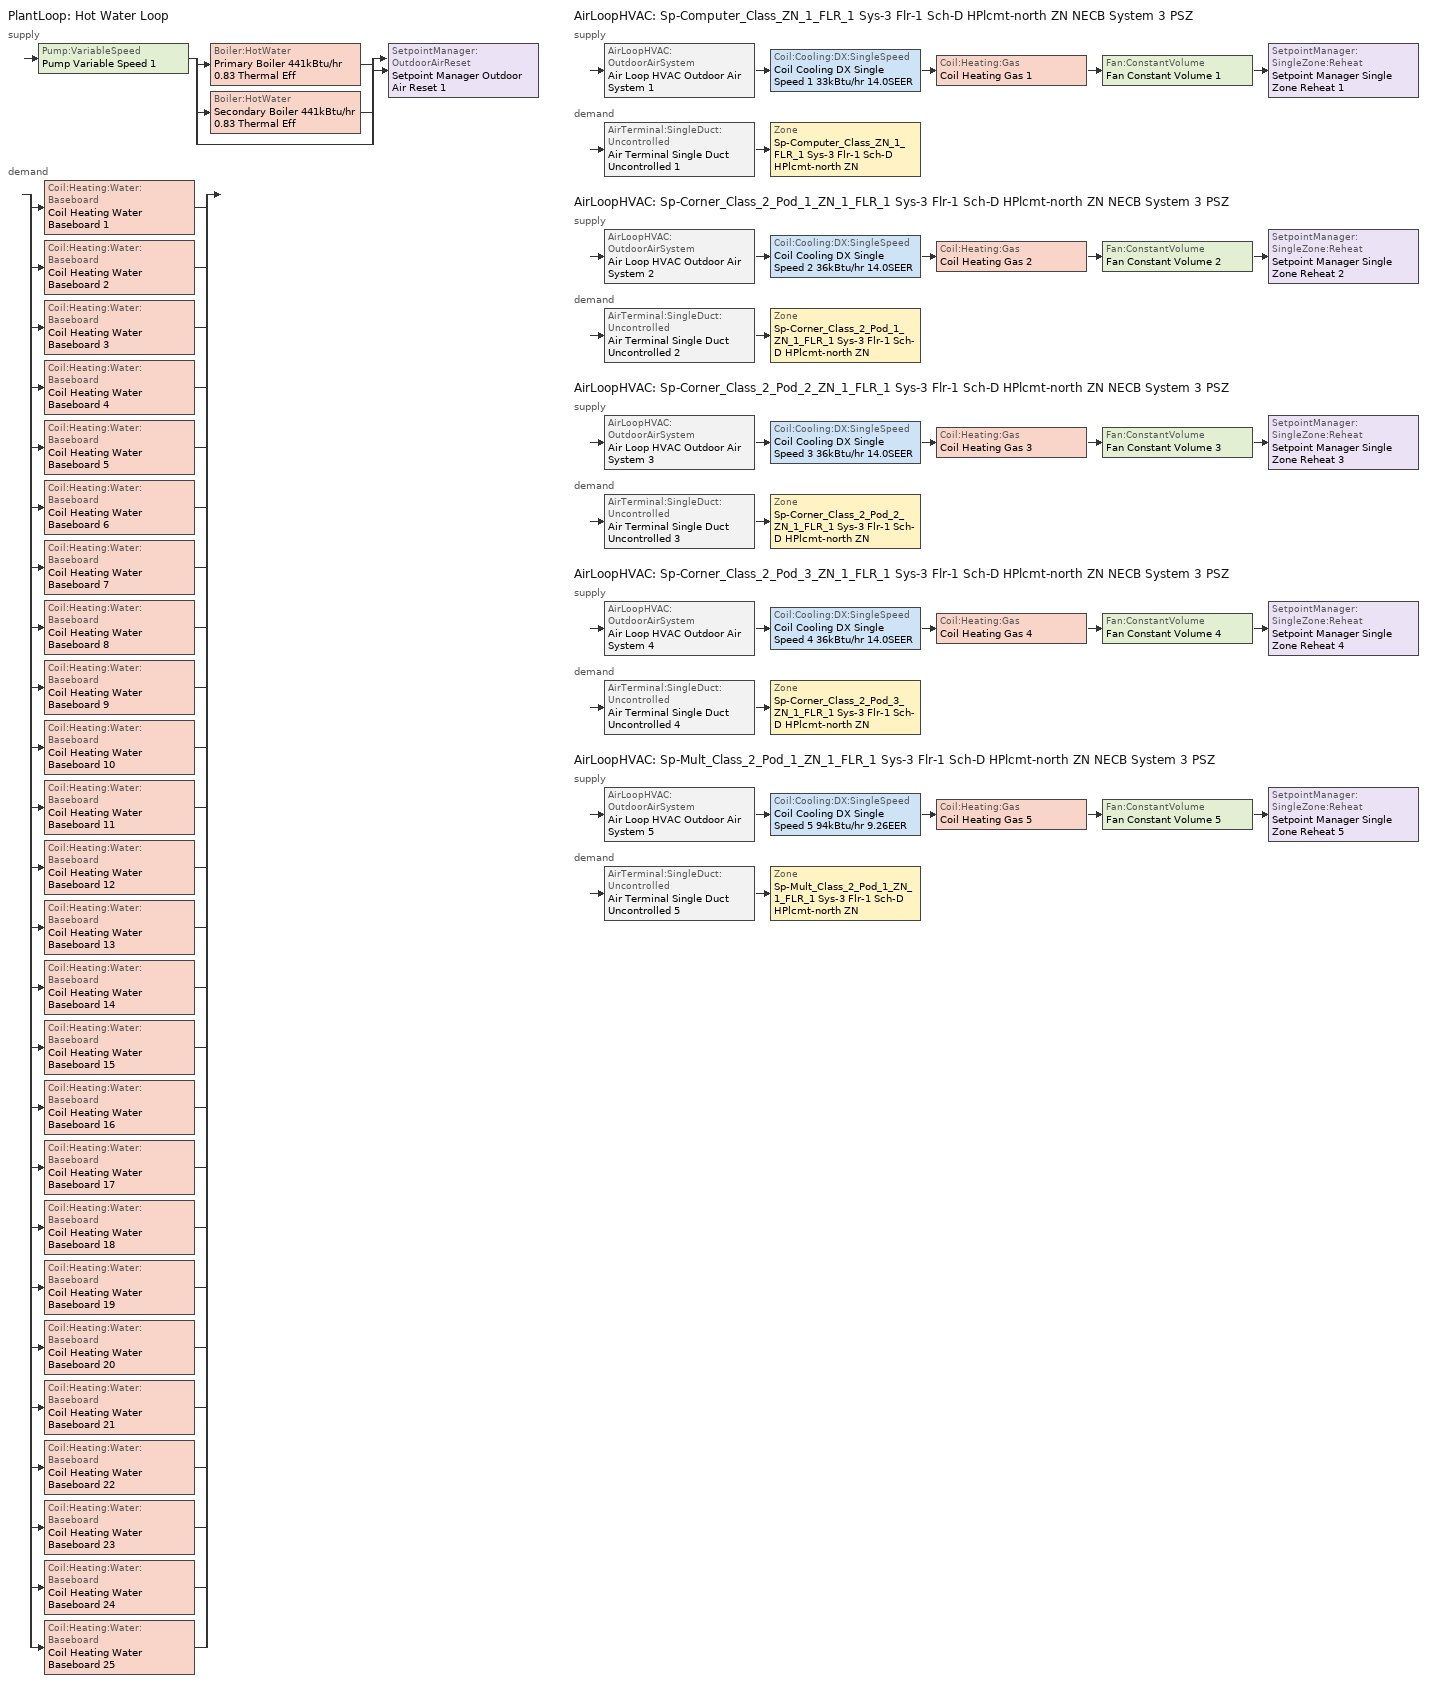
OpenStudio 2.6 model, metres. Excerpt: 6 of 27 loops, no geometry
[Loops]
PlantLoop 'Hot Water Loop'
 supply: Pump:VariableSpeed 'Pump Variable Speed 1' > split
  | Boiler:HotWater 'Primary Boiler 441kBtu/hr 0.83 Thermal Eff'
  | Boiler:HotWater 'Secondary Boiler 441kBtu/hr 0.83 Thermal Eff'
  | bypass
  join > SetpointManager:OutdoorAirReset 'Setpoint Manager Outdoor Air Reset 1'
 demand: split
  | Coil:Heating:Water:Baseboard 'Coil Heating Water Baseboard 1'
  | Coil:Heating:Water:Baseboard 'Coil Heating Water Baseboard 2'
  | Coil:Heating:Water:Baseboard 'Coil Heating Water Baseboard 3'
  | Coil:Heating:Water:Baseboard 'Coil Heating Water Baseboard 4'
  | Coil:Heating:Water:Baseboard 'Coil Heating Water Baseboard 5'
  | Coil:Heating:Water:Baseboard 'Coil Heating Water Baseboard 6'
  | Coil:Heating:Water:Baseboard 'Coil Heating Water Baseboard 7'
  | Coil:Heating:Water:Baseboard 'Coil Heating Water Baseboard 8'
  | Coil:Heating:Water:Baseboard 'Coil Heating Water Baseboard 9'
  | Coil:Heating:Water:Baseboard 'Coil Heating Water Baseboard 10'
  | Coil:Heating:Water:Baseboard 'Coil Heating Water Baseboard 11'
  | Coil:Heating:Water:Baseboard 'Coil Heating Water Baseboard 12'
  | Coil:Heating:Water:Baseboard 'Coil Heating Water Baseboard 13'
  | Coil:Heating:Water:Baseboard 'Coil Heating Water Baseboard 14'
  | Coil:Heating:Water:Baseboard 'Coil Heating Water Baseboard 15'
  | Coil:Heating:Water:Baseboard 'Coil Heating Water Baseboard 16'
  | Coil:Heating:Water:Baseboard 'Coil Heating Water Baseboard 17'
  | Coil:Heating:Water:Baseboard 'Coil Heating Water Baseboard 18'
  | Coil:Heating:Water:Baseboard 'Coil Heating Water Baseboard 19'
  | Coil:Heating:Water:Baseboard 'Coil Heating Water Baseboard 20'
  | Coil:Heating:Water:Baseboard 'Coil Heating Water Baseboard 21'
  | Coil:Heating:Water:Baseboard 'Coil Heating Water Baseboard 22'
  | Coil:Heating:Water:Baseboard 'Coil Heating Water Baseboard 23'
  | Coil:Heating:Water:Baseboard 'Coil Heating Water Baseboard 24'
  | Coil:Heating:Water:Baseboard 'Coil Heating Water Baseboard 25'
AirLoopHVAC 'Sp-Computer_Class_ZN_1_FLR_1 Sys-3 Flr-1 Sch-D HPlcmt-north ZN NECB System 3 PSZ'
 supply: AirLoopHVAC:OutdoorAirSystem 'Air Loop HVAC Outdoor Air System 1' > Coil:Cooling:DX:SingleSpeed 'Coil Cooling DX Single Speed 1 33kBtu/hr 14.0SEER' > Coil:Heating:Gas 'Coil Heating Gas 1' > Fan:ConstantVolume 'Fan Constant Volume 1' > SetpointManager:SingleZone:Reheat 'Setpoint Manager Single Zone Reheat 1'
 demand: AirTerminal:SingleDuct:Uncontrolled 'Air Terminal Single Duct Uncontrolled 1' > Zone 'Sp-Computer_Class_ZN_1_FLR_1 Sys-3 Flr-1 Sch-D HPlcmt-north ZN'
AirLoopHVAC 'Sp-Corner_Class_2_Pod_1_ZN_1_FLR_1 Sys-3 Flr-1 Sch-D HPlcmt-north ZN NECB System 3 PSZ'
 supply: AirLoopHVAC:OutdoorAirSystem 'Air Loop HVAC Outdoor Air System 2' > Coil:Cooling:DX:SingleSpeed 'Coil Cooling DX Single Speed 2 36kBtu/hr 14.0SEER' > Coil:Heating:Gas 'Coil Heating Gas 2' > Fan:ConstantVolume 'Fan Constant Volume 2' > SetpointManager:SingleZone:Reheat 'Setpoint Manager Single Zone Reheat 2'
 demand: AirTerminal:SingleDuct:Uncontrolled 'Air Terminal Single Duct Uncontrolled 2' > Zone 'Sp-Corner_Class_2_Pod_1_ZN_1_FLR_1 Sys-3 Flr-1 Sch-D HPlcmt-north ZN'
AirLoopHVAC 'Sp-Corner_Class_2_Pod_2_ZN_1_FLR_1 Sys-3 Flr-1 Sch-D HPlcmt-north ZN NECB System 3 PSZ'
 supply: AirLoopHVAC:OutdoorAirSystem 'Air Loop HVAC Outdoor Air System 3' > Coil:Cooling:DX:SingleSpeed 'Coil Cooling DX Single Speed 3 36kBtu/hr 14.0SEER' > Coil:Heating:Gas 'Coil Heating Gas 3' > Fan:ConstantVolume 'Fan Constant Volume 3' > SetpointManager:SingleZone:Reheat 'Setpoint Manager Single Zone Reheat 3'
 demand: AirTerminal:SingleDuct:Uncontrolled 'Air Terminal Single Duct Uncontrolled 3' > Zone 'Sp-Corner_Class_2_Pod_2_ZN_1_FLR_1 Sys-3 Flr-1 Sch-D HPlcmt-north ZN'
AirLoopHVAC 'Sp-Corner_Class_2_Pod_3_ZN_1_FLR_1 Sys-3 Flr-1 Sch-D HPlcmt-north ZN NECB System 3 PSZ'
 supply: AirLoopHVAC:OutdoorAirSystem 'Air Loop HVAC Outdoor Air System 4' > Coil:Cooling:DX:SingleSpeed 'Coil Cooling DX Single Speed 4 36kBtu/hr 14.0SEER' > Coil:Heating:Gas 'Coil Heating Gas 4' > Fan:ConstantVolume 'Fan Constant Volume 4' > SetpointManager:SingleZone:Reheat 'Setpoint Manager Single Zone Reheat 4'
 demand: AirTerminal:SingleDuct:Uncontrolled 'Air Terminal Single Duct Uncontrolled 4' > Zone 'Sp-Corner_Class_2_Pod_3_ZN_1_FLR_1 Sys-3 Flr-1 Sch-D HPlcmt-north ZN'
AirLoopHVAC 'Sp-Mult_Class_2_Pod_1_ZN_1_FLR_1 Sys-3 Flr-1 Sch-D HPlcmt-north ZN NECB System 3 PSZ'
 supply: AirLoopHVAC:OutdoorAirSystem 'Air Loop HVAC Outdoor Air System 5' > Coil:Cooling:DX:SingleSpeed 'Coil Cooling DX Single Speed 5 94kBtu/hr 9.26EER' > Coil:Heating:Gas 'Coil Heating Gas 5' > Fan:ConstantVolume 'Fan Constant Volume 5' > SetpointManager:SingleZone:Reheat 'Setpoint Manager Single Zone Reheat 5'
 demand: AirTerminal:SingleDuct:Uncontrolled 'Air Terminal Single Duct Uncontrolled 5' > Zone 'Sp-Mult_Class_2_Pod_1_ZN_1_FLR_1 Sys-3 Flr-1 Sch-D HPlcmt-north ZN'
[Sizing:Zone] Zone Cooling Design Supply Air Temperature Input Method=SupplyAirTemperature; Zone Cooling Design Supply Air Temperature {C}=13; Zone Cooling Design Supply Air Temperature Difference {deltaC}=11.11; Zone Heating Design Supply Air Temperature Input Method=SupplyAirTemperature; Zone Heating Design Supply Air Temperature {C}=43; Zone Heating Design Supply Air Temperature Difference {deltaC}=11.11; Zone Cooling Design Supply Air Humidity Ratio {kg-H2O/kg-air}=0.0085; Zone Heating Design Supply Air Humidity Ratio {kg-H2O/kg-air}=0.008; Zone Heating Sizing Factor=1.3; Zone Cooling Sizing Factor=1.1; Cooling Design Air Flow Method=DesignDay; Heating Design Air Flow Method=DesignDay; Account for Dedicated Outdoor Air System=No; Dedicated Outdoor Air System Control Strategy=NeutralSupplyAir; Dedicated Outdoor Air Low Setpoint Temperature for Design {C}=autosize; Dedicated Outdoor Air High Setpoint Temperature for Design {C}=autosize
Sp-Computer_Class_ZN_1_FLR_1 Sys-3 Flr-1 Sch-D HPlcmt-north ZN; Sp-Corner_Class_2_Pod_1_ZN_1_FLR_1 Sys-3 Flr-1 Sch-D HPlcmt-north ZN; Sp-Corner_Class_2_Pod_2_ZN_1_FLR_1 Sys-3 Flr-1 Sch-D HPlcmt-north ZN; Sp-Corner_Class_2_Pod_3_ZN_1_FLR_1 Sys-3 Flr-1 Sch-D HPlcmt-north ZN; Sp-Mult_Class_2_Pod_1_ZN_1_FLR_1 Sys-3 Flr-1 Sch-D HPlcmt-north ZN
[Zone equipment]
Sp-Computer_Class_ZN_1_FLR_1 Sys-3 Flr-1 Sch-D HPlcmt-north ZN: Air Terminal Single Duct Uncontrolled 1, Zone HVAC Baseboard Convective Water 1
Sp-Corner_Class_2_Pod_1_ZN_1_FLR_1 Sys-3 Flr-1 Sch-D HPlcmt-north ZN: Air Terminal Single Duct Uncontrolled 2, Zone HVAC Baseboard Convective Water 2
Sp-Corner_Class_2_Pod_2_ZN_1_FLR_1 Sys-3 Flr-1 Sch-D HPlcmt-north ZN: Air Terminal Single Duct Uncontrolled 3, Zone HVAC Baseboard Convective Water 3
Sp-Corner_Class_2_Pod_3_ZN_1_FLR_1 Sys-3 Flr-1 Sch-D HPlcmt-north ZN: Air Terminal Single Duct Uncontrolled 4, Zone HVAC Baseboard Convective Water 4
Sp-Mult_Class_2_Pod_1_ZN_1_FLR_1 Sys-3 Flr-1 Sch-D HPlcmt-north ZN: Air Terminal Single Duct Uncontrolled 5, Zone HVAC Baseboard Convective Water 5
[PlantLoop]
Hot Water Loop: Fluid Type=Water; Glycol Concentration=0; Plant Loop Volume {m3}=Autocalculate; Load Distribution Scheme=Optimal
[Sizing:Plant]
Hot Water Loop: Loop Type=Heating; Design Loop Exit Temperature {C}=82; Loop Design Temperature Difference {deltaC}=16; Sizing Option=NonCoincident; Zone Timesteps in Averaging Window=1; Coincident Sizing Factor Mode=None
[Pump:VariableSpeed]
Pump Variable Speed 1: Motor Efficiency=0.865; Pump Control Type=Intermittent; Skin Loss Radiative Fraction=0.5; Design Power Sizing Method=PowerPerFlowPerPressure; Design Electric Power per Unit Flow Rate {W/(m3/s)}=348701.1; Design Shaft Power per Unit Flow Rate per Unit Head {W-s/m3-Pa}=1.45151; Design Minimum Flow Rate Fraction=0
[Boiler:HotWater] Fuel Type=NaturalGas; Nominal Capacity {W}=129195; Nominal Thermal Efficiency=0.83; Normalized Boiler Efficiency Curve=BOILER-EFFFPLR-NECB2011; Water Outlet Upper Temperature Limit {C}=99; Boiler Flow Mode=ConstantFlow; Parasitic Electric Load {W}=0; Sizing Factor=1
Primary Boiler 441kBtu/hr 0.83 Thermal Eff; Secondary Boiler 441kBtu/hr 0.83 Thermal Eff
[SetpointManager:OutdoorAirReset]
Setpoint Manager Outdoor Air Reset 1: Control Variable=Temperature; Setpoint at Outdoor Low Temperature {C}=82; Outdoor Low Temperature {C}=-16; Setpoint at Outdoor High Temperature {C}=60; Outdoor High Temperature {C}=0
[AirLoopHVAC] Design Supply Air Flow Rate {m3/s}=AutoSize
Name | Availability Schedule
Sp-Computer_Class_ZN_1_FLR_1 Sys-3 Flr-1 Sch-D HPlcmt-north ZN NECB System 3 PSZ | Sp-Computer_Class_ZN_1_FLR_1 Sys-3 Flr-1 Sch-D HPlcmt-north ZN NECB System 3 PSZ Occ Sch
Sp-Corner_Class_2_Pod_1_ZN_1_FLR_1 Sys-3 Flr-1 Sch-D HPlcmt-north ZN NECB System 3 PSZ | Sp-Corner_Class_2_Pod_1_ZN_1_FLR_1 Sys-3 Flr-1 Sch-D HPlcmt-north ZN NECB System 3 PSZ Occ Sch
Sp-Corner_Class_2_Pod_2_ZN_1_FLR_1 Sys-3 Flr-1 Sch-D HPlcmt-north ZN NECB System 3 PSZ | Sp-Corner_Class_2_Pod_2_ZN_1_FLR_1 Sys-3 Flr-1 Sch-D HPlcmt-north ZN NECB System 3 PSZ Occ Sch
Sp-Corner_Class_2_Pod_3_ZN_1_FLR_1 Sys-3 Flr-1 Sch-D HPlcmt-north ZN NECB System 3 PSZ | Sp-Corner_Class_2_Pod_3_ZN_1_FLR_1 Sys-3 Flr-1 Sch-D HPlcmt-north ZN NECB System 3 PSZ Occ Sch
Sp-Mult_Class_2_Pod_1_ZN_1_FLR_1 Sys-3 Flr-1 Sch-D HPlcmt-north ZN NECB System 3 PSZ | Sp-Mult_Class_2_Pod_1_ZN_1_FLR_1 Sys-3 Flr-1 Sch-D HPlcmt-north ZN NECB System 3 PSZ Occ Sch
[Sizing:System] Type of Load to Size On=Sensible; Design Outdoor Air Flow Rate {m3/s}=Autosize; Minimum System Air Flow Ratio=1; Preheat Design Temperature {C}=7; Preheat Design Humidity Ratio {kg-H2O/kg-Air}=0.008; Precool Design Temperature {C}=13; Precool Design Humidity Ratio {kg-H2O/kg-Air}=0.008; Central Cooling Design Supply Air Temperature {C}=13; Central Heating Design Supply Air Temperature {C}=43; Sizing Option=NonCoincident; 100% Outdoor Air in Cooling=No; 100% Outdoor Air in Heating=No; Central Cooling Design Supply Air Humidity Ratio {kg-H2O/kg-Air}=0.0085; Central Heating Design Supply Air Humidity Ratio {kg-H2O/kg-Air}=0.008; Cooling Design Air Flow Method=DesignDay; Cooling Design Air Flow Rate {m3/s}=0; Heating Design Air Flow Method=DesignDay; Heating Design Air Flow Rate {m3/s}=0; System Outdoor Air Method=ZoneSum; Zone Maximum Outdoor Air Fraction=1; Cooling Supply Air Flow Rate Per Floor Area {m3/s-m2}=0.00996765; Cooling Fraction of Autosized Cooling Supply Air Flow Rate=1; Cooling Supply Air Flow Rate Per Unit Cooling Capacity {m3/s-W}=3.94755e-05; Heating Supply Air Flow Rate Per Floor Area {m3/s-m2}=0.00996765; Heating Fraction of Autosized Heating Supply Air Flow Rate=1; Heating Fraction of Autosized Cooling Supply Air Flow Rate=1; Heating Supply Air Flow Rate Per Unit Heating Capacity {m3/s-W}=3.15882e-05; Cooling Design Capacity Method=CoolingDesignCapacity; Cooling Design Capacity {W}=autosize; Cooling Design Capacity Per Floor Area {W/m2}=234.7; Fraction of Autosized Cooling Design Capacity=1; Heating Design Capacity Method=HeatingDesignCapacity; Heating Design Capacity {W}=autosize; Heating Design Capacity Per Floor Area {W/m2}=157; Fraction of Autosized Heating Design Capacity=1; Central Cooling Capacity Control Method=OnOff
Sp-Computer_Class_ZN_1_FLR_1 Sys-3 Flr-1 Sch-D HPlcmt-north ZN NECB System 3 PSZ; Sp-Corner_Class_2_Pod_1_ZN_1_FLR_1 Sys-3 Flr-1 Sch-D HPlcmt-north ZN NECB System 3 PSZ; Sp-Corner_Class_2_Pod_2_ZN_1_FLR_1 Sys-3 Flr-1 Sch-D HPlcmt-north ZN NECB System 3 PSZ; Sp-Corner_Class_2_Pod_3_ZN_1_FLR_1 Sys-3 Flr-1 Sch-D HPlcmt-north ZN NECB System 3 PSZ; Sp-Mult_Class_2_Pod_1_ZN_1_FLR_1 Sys-3 Flr-1 Sch-D HPlcmt-north ZN NECB System 3 PSZ
[Fan:ConstantVolume] Availability Schedule=Always On Discrete; Fan Efficiency=0.39975; Pressure Rise {Pa}=640; Maximum Flow Rate {m3/s}=AutoSize; Motor Efficiency=0.615
Fan Constant Volume 1; Fan Constant Volume 2; Fan Constant Volume 3; Fan Constant Volume 4; Fan Constant Volume 5
[Coil:Heating:Gas] Availability Schedule=Always On Discrete; Nominal Capacity {W}=AutoSize; Parasitic Electric Load {W}=0; Part Load Fraction Correlation Curve=FURNACE-EFFPLR-NECB2011; Parasitic Gas Load {W}=0
Name | Gas Burner Efficiency
Coil Heating Gas 1; Coil Heating Gas 2; Coil Heating Gas 3; Coil Heating Gas 4 | 0.924
Coil Heating Gas 5 | 0.81
[Coil:Cooling:DX:SingleSpeed] Availability Schedule=Always On Discrete; Rated Total Cooling Capacity {W}=autosize; Rated Sensible Heat Ratio=autosize; Rated Air Flow Rate {m3/s}=autosize; Rated Evaporator Fan Power Per Volume Flow Rate {W/(m3/s)}=773.3; Total Cooling Capacity Function of Temperature Curve=DXCOOL-NECB2011-REF-CAPFT; Total Cooling Capacity Function of Flow Fraction Curve=DXCOOL-NECB2011-REF-CAPFFLOW; Energy Input Ratio Function of Temperature Curve=DXCOOL-NECB2011-REF-COOLEIRFT; Energy Input Ratio Function of Flow Fraction Curve=DXCOOL-NECB2011-REF-COOLEIRFFLOW; Part Load Fraction Correlation Curve=DXCOOL-NECB2011-REF-COOLPLFFPLR; Condenser Type=AirCooled; Evaporative Condenser Effectiveness=0; Evaporative Condenser Air Flow Rate {m3/s}=Autosize; Evaporative Condenser Pump Rated Power Consumption {W}=Autosize; Crankcase Heater Capacity {W}=0; Maximum Outdoor Dry-Bulb Temperature for Crankcase Heater Operation {C}=0; Basin Heater Capacity {W/K}=0; Basin Heater Setpoint Temperature {C}=10
Name | Rated COP {W/W}
Coil Cooling DX Single Speed 1 33kBtu/hr 14.0SEER; Coil Cooling DX Single Speed 2 36kBtu/hr 14.0SEER; Coil Cooling DX Single Speed 3 36kBtu/hr 14.0SEER; Coil Cooling DX Single Speed 4 36kBtu/hr 14.0SEER | 3.8248
Coil Cooling DX Single Speed 5 94kBtu/hr 9.26EER | 3.19842
[Controller:OutdoorAir] Minimum Outdoor Air Flow Rate {m3/s}=autosize; Maximum Outdoor Air Flow Rate {m3/s}=Autosize; Economizer Control Action Type=ModulateFlow; Lockout Type=NoLockout; Minimum Limit Type=FixedMinimum; High Humidity Control=No; Heat Recovery Bypass Control Type=BypassWhenOAFlowGreaterThanMinimum
Name | Economizer Control Type | Economizer Maximum Limit Dry-Bulb Temperature {C} | Economizer Maximum Limit Enthalpy {J/kg} | Economizer Minimum Limit Dry-Bulb Temperature {C} | Minimum Outdoor Air Schedule | Controller Mechanical Ventilation
Controller Outdoor Air 1 | NoEconomizer | 28 | 64000 | -100 | Sp-Computer_Class_ZN_1_FLR_1 Sys-3 Flr-1 Sch-D HPlcmt-north ZN NECB System 3 PSZ Occ Sch | Controller Mechanical Ventilation 1
Controller Outdoor Air 2 | NoEconomizer | 28 | 64000 | -100 | Sp-Corner_Class_2_Pod_1_ZN_1_FLR_1 Sys-3 Flr-1 Sch-D HPlcmt-north ZN NECB System 3 PSZ Occ Sch | Controller Mechanical Ventilation 2
Controller Outdoor Air 3 | NoEconomizer | 28 | 64000 | -100 | Sp-Corner_Class_2_Pod_2_ZN_1_FLR_1 Sys-3 Flr-1 Sch-D HPlcmt-north ZN NECB System 3 PSZ Occ Sch | Controller Mechanical Ventilation 3
Controller Outdoor Air 4 | NoEconomizer | 28 | 64000 | -100 | Sp-Corner_Class_2_Pod_3_ZN_1_FLR_1 Sys-3 Flr-1 Sch-D HPlcmt-north ZN NECB System 3 PSZ Occ Sch | Controller Mechanical Ventilation 4
Controller Outdoor Air 5 | DifferentialEnthalpy |  |  |  | Sp-Mult_Class_2_Pod_1_ZN_1_FLR_1 Sys-3 Flr-1 Sch-D HPlcmt-north ZN NECB System 3 PSZ Occ Sch | Controller Mechanical Ventilation 5
[Controller:MechanicalVentilation] Availability Schedule=Always On Discrete; System Outdoor Air Method=ZoneSum
Controller Mechanical Ventilation 1; Controller Mechanical Ventilation 2; Controller Mechanical Ventilation 3; Controller Mechanical Ventilation 4; Controller Mechanical Ventilation 5
[AirLoopHVAC:OutdoorAirSystem]
Name | Controller
Air Loop HVAC Outdoor Air System 1 | Controller Outdoor Air 1
Air Loop HVAC Outdoor Air System 2 | Controller Outdoor Air 2
Air Loop HVAC Outdoor Air System 3 | Controller Outdoor Air 3
Air Loop HVAC Outdoor Air System 4 | Controller Outdoor Air 4
Air Loop HVAC Outdoor Air System 5 | Controller Outdoor Air 5
[SetpointManager:SingleZone:Reheat] Minimum Supply Air Temperature {C}=13; Maximum Supply Air Temperature {C}=43
Name | Control Zone
Setpoint Manager Single Zone Reheat 1 | Sp-Computer_Class_ZN_1_FLR_1 Sys-3 Flr-1 Sch-D HPlcmt-north ZN
Setpoint Manager Single Zone Reheat 2 | Sp-Corner_Class_2_Pod_1_ZN_1_FLR_1 Sys-3 Flr-1 Sch-D HPlcmt-north ZN
Setpoint Manager Single Zone Reheat 3 | Sp-Corner_Class_2_Pod_2_ZN_1_FLR_1 Sys-3 Flr-1 Sch-D HPlcmt-north ZN
Setpoint Manager Single Zone Reheat 4 | Sp-Corner_Class_2_Pod_3_ZN_1_FLR_1 Sys-3 Flr-1 Sch-D HPlcmt-north ZN
Setpoint Manager Single Zone Reheat 5 | Sp-Mult_Class_2_Pod_1_ZN_1_FLR_1 Sys-3 Flr-1 Sch-D HPlcmt-north ZN
[AirTerminal:SingleDuct:Uncontrolled] Availability Schedule=Always On Discrete; Maximum Air Flow Rate {m3/s}=AutoSize
Air Terminal Single Duct Uncontrolled 1; Air Terminal Single Duct Uncontrolled 2; Air Terminal Single Duct Uncontrolled 3; Air Terminal Single Duct Uncontrolled 4; Air Terminal Single Duct Uncontrolled 5
[Coil:Heating:Water:Baseboard] Heating Design Capacity Method=HeatingDesignCapacity; Heating Design Capacity {W}=autosize; Heating Design Capacity Per Floor Area {W/m2}=0; Fraction of Autosized Heating Design Capacity=0.8
Coil Heating Water Baseboard 1; Coil Heating Water Baseboard 2; Coil Heating Water Baseboard 3; Coil Heating Water Baseboard 4; Coil Heating Water Baseboard 5; Coil Heating Water Baseboard 6; Coil Heating Water Baseboard 7; Coil Heating Water Baseboard 8; Coil Heating Water Baseboard 9; Coil Heating Water Baseboard 10; Coil Heating Water Baseboard 11; Coil Heating Water Baseboard 12; Coil Heating Water Baseboard 13; Coil Heating Water Baseboard 14; Coil Heating Water Baseboard 15; Coil Heating Water Baseboard 16; Coil Heating Water Baseboard 17; Coil Heating Water Baseboard 18; Coil Heating Water Baseboard 19; Coil Heating Water Baseboard 20; Coil Heating Water Baseboard 21; Coil Heating Water Baseboard 22; Coil Heating Water Baseboard 23; Coil Heating Water Baseboard 24; Coil Heating Water Baseboard 25
[ZoneHVAC:Baseboard:Convective:Water] Availability Schedule=Always On Discrete
Name | Heating Coil
Zone HVAC Baseboard Convective Water 1 | Coil Heating Water Baseboard 1
Zone HVAC Baseboard Convective Water 2 | Coil Heating Water Baseboard 2
Zone HVAC Baseboard Convective Water 3 | Coil Heating Water Baseboard 3
Zone HVAC Baseboard Convective Water 4 | Coil Heating Water Baseboard 4
Zone HVAC Baseboard Convective Water 5 | Coil Heating Water Baseboard 5
Zone HVAC Baseboard Convective Water 6 | Coil Heating Water Baseboard 6
Zone HVAC Baseboard Convective Water 7 | Coil Heating Water Baseboard 7
Zone HVAC Baseboard Convective Water 8 | Coil Heating Water Baseboard 8
Zone HVAC Baseboard Convective Water 9 | Coil Heating Water Baseboard 9
Zone HVAC Baseboard Convective Water 10 | Coil Heating Water Baseboard 10
Zone HVAC Baseboard Convective Water 11 | Coil Heating Water Baseboard 11
Zone HVAC Baseboard Convective Water 12 | Coil Heating Water Baseboard 12
Zone HVAC Baseboard Convective Water 13 | Coil Heating Water Baseboard 13
Zone HVAC Baseboard Convective Water 14 | Coil Heating Water Baseboard 14
Zone HVAC Baseboard Convective Water 15 | Coil Heating Water Baseboard 15
Zone HVAC Baseboard Convective Water 16 | Coil Heating Water Baseboard 16
Zone HVAC Baseboard Convective Water 17 | Coil Heating Water Baseboard 17
Zone HVAC Baseboard Convective Water 18 | Coil Heating Water Baseboard 18
Zone HVAC Baseboard Convective Water 19 | Coil Heating Water Baseboard 19
Zone HVAC Baseboard Convective Water 20 | Coil Heating Water Baseboard 20
Zone HVAC Baseboard Convective Water 21 | Coil Heating Water Baseboard 21
Zone HVAC Baseboard Convective Water 22 | Coil Heating Water Baseboard 22
Zone HVAC Baseboard Convective Water 23 | Coil Heating Water Baseboard 23
Zone HVAC Baseboard Convective Water 24 | Coil Heating Water Baseboard 24
Zone HVAC Baseboard Convective Water 25 | Coil Heating Water Baseboard 25
[HeatExchanger:AirToAir:SensibleAndLatent] Availability Schedule=Always On Discrete; Nominal Supply Air Flow Rate {m3/s}=autosize; Sensible Effectiveness at 100% Heating Air Flow=0.5; Latent Effectiveness at 100% Heating Air Flow=0.5; Sensible Effectiveness at 75% Heating Air Flow=0.5; Latent Effectiveness at 75% Heating Air Flow=0.5; Sensible Effectiveness at 100% Cooling Air Flow=0.5; Latent Effectiveness at 100% Cooling Air Flow=0.5; Sensible Effectiveness at 75% Cooling Air Flow=0.5; Latent Effectiveness at 75% Cooling Air Flow=0.5; Supply Air Outlet Temperature Control=Yes; Heat Exchanger Type=Rotary; Frost Control Type=ExhaustOnly; Threshold Temperature {C}=-23.3; Initial Defrost Time Fraction=0.167; Rate of Defrost Time Fraction Increase {1/K}=1.44; Economizer Lockout=Yes
Name | Nominal Electric Power {W}
Sp-Bath_ZN_1_FLR_1 Sys-3 Flr-1 Sch-D HPlcmt-west ZN NECB System 3 PSZ ERV | 91.55186
Sp-Cafeteria_ZN_1_FLR_1 Sys-3 Flr-1 Sch-C HPlcmt-north ZN NECB System 3 PSZ ERV | 405.924
Sp-Computer_Class_ZN_1_FLR_1 Sys-3 Flr-1 Sch-D HPlcmt-north ZN NECB System 3 PSZ ERV | 373.58
Sp-Corner_Class_1_Pod_1_ZN_1_FLR_1 Sys-3 Flr-1 Sch-D HPlcmt-south ZN NECB System 3 PSZ ERV; Sp-Corner_Class_1_Pod_2_ZN_1_FLR_1 Sys-3 Flr-1 Sch-D HPlcmt-south ZN NECB System 3 PSZ ERV; Sp-Corner_Class_1_Pod_3_ZN_1_FLR_1 Sys-3 Flr-1 Sch-D HPlcmt-south ZN NECB System 3 PSZ ERV; Sp-Corner_Class_2_Pod_1_ZN_1_FLR_1 Sys-3 Flr-1 Sch-D HPlcmt-north ZN NECB System 3 PSZ ERV; Sp-Corner_Class_2_Pod_2_ZN_1_FLR_1 Sys-3 Flr-1 Sch-D HPlcmt-north ZN NECB System 3 PSZ ERV; Sp-Corner_Class_2_Pod_3_ZN_1_FLR_1 Sys-3 Flr-1 Sch-D HPlcmt-north ZN NECB System 3 PSZ ERV | 247.743
Sp-Corridor_Pod_1_ZN_1_FLR_1 Sys-3 Flr-1 Sch-D HPlcmt-west ZN NECB System 3 PSZ ERV; Sp-Corridor_Pod_2_ZN_1_FLR_1 Sys-3 Flr-1 Sch-D HPlcmt-west ZN NECB System 3 PSZ ERV; Sp-Corridor_Pod_3_ZN_1_FLR_1 Sys-3 Flr-1 Sch-D HPlcmt-west ZN NECB System 3 PSZ ERV | 91.9892
[Schedule:Ruleset]
Name | Default Day Schedule | Summer Design Day Schedule | Winter Design Day Schedule
Sp-Computer_Class_ZN_1_FLR_1 Sys-3 Flr-1 Sch-D HPlcmt-north ZN NECB System 3 PSZ Occ Sch | Sp-Computer_Class_ZN_1_FLR_1 Sys-3 Flr-1 Sch-D HPlcmt-north ZN NECB System 3 PSZ Occ Sch Default | Sp-Computer_Class_ZN_1_FLR_1 Sys-3 Flr-1 Sch-D HPlcmt-north ZN NECB System 3 PSZ Occ Sch Summer Design Day | Sp-Computer_Class_ZN_1_FLR_1 Sys-3 Flr-1 Sch-D HPlcmt-north ZN NECB System 3 PSZ Occ Sch Winter Design Day
Sp-Corner_Class_2_Pod_1_ZN_1_FLR_1 Sys-3 Flr-1 Sch-D HPlcmt-north ZN NECB System 3 PSZ Occ Sch | Sp-Corner_Class_2_Pod_1_ZN_1_FLR_1 Sys-3 Flr-1 Sch-D HPlcmt-north ZN NECB System 3 PSZ Occ Sch Default | Sp-Corner_Class_2_Pod_1_ZN_1_FLR_1 Sys-3 Flr-1 Sch-D HPlcmt-north ZN NECB System 3 PSZ Occ Sch Summer Design Day | Sp-Corner_Class_2_Pod_1_ZN_1_FLR_1 Sys-3 Flr-1 Sch-D HPlcmt-north ZN NECB System 3 PSZ Occ Sch Winter Design Day
Sp-Corner_Class_2_Pod_2_ZN_1_FLR_1 Sys-3 Flr-1 Sch-D HPlcmt-north ZN NECB System 3 PSZ Occ Sch | Sp-Corner_Class_2_Pod_2_ZN_1_FLR_1 Sys-3 Flr-1 Sch-D HPlcmt-north ZN NECB System 3 PSZ Occ Sch Default | Sp-Corner_Class_2_Pod_2_ZN_1_FLR_1 Sys-3 Flr-1 Sch-D HPlcmt-north ZN NECB System 3 PSZ Occ Sch Summer Design Day | Sp-Corner_Class_2_Pod_2_ZN_1_FLR_1 Sys-3 Flr-1 Sch-D HPlcmt-north ZN NECB System 3 PSZ Occ Sch Winter Design Day
Sp-Corner_Class_2_Pod_3_ZN_1_FLR_1 Sys-3 Flr-1 Sch-D HPlcmt-north ZN NECB System 3 PSZ Occ Sch | Sp-Corner_Class_2_Pod_3_ZN_1_FLR_1 Sys-3 Flr-1 Sch-D HPlcmt-north ZN NECB System 3 PSZ Occ Sch Default | Sp-Corner_Class_2_Pod_3_ZN_1_FLR_1 Sys-3 Flr-1 Sch-D HPlcmt-north ZN NECB System 3 PSZ Occ Sch Summer Design Day | Sp-Corner_Class_2_Pod_3_ZN_1_FLR_1 Sys-3 Flr-1 Sch-D HPlcmt-north ZN NECB System 3 PSZ Occ Sch Winter Design Day
Sp-Mult_Class_2_Pod_1_ZN_1_FLR_1 Sys-3 Flr-1 Sch-D HPlcmt-north ZN NECB System 3 PSZ Occ Sch | Sp-Mult_Class_2_Pod_1_ZN_1_FLR_1 Sys-3 Flr-1 Sch-D HPlcmt-north ZN NECB System 3 PSZ Occ Sch Default | Sp-Mult_Class_2_Pod_1_ZN_1_FLR_1 Sys-3 Flr-1 Sch-D HPlcmt-north ZN NECB System 3 PSZ Occ Sch Summer Design Day | Sp-Mult_Class_2_Pod_1_ZN_1_FLR_1 Sys-3 Flr-1 Sch-D HPlcmt-north ZN NECB System 3 PSZ Occ Sch Winter Design Day
[Schedule:Day]
Sp-Computer_Class_ZN_1_FLR_1 Sys-3 Flr-1 Sch-D HPlcmt-north ZN NECB System 3 PSZ Occ Sch Default; Sp-Computer_Class_ZN_1_FLR_1 Sys-3 Flr-1 Sch-D HPlcmt-north ZN NECB System 3 PSZ Occ Sch Winter Design Day; Sp-Computer_Class_ZN_1_FLR_1 Sys-3 Flr-1 Sch-D HPlcmt-north ZN NECB System 3 PSZ Occ Sch Summer Design Day; Sp-Corner_Class_2_Pod_1_ZN_1_FLR_1 Sys-3 Flr-1 Sch-D HPlcmt-north ZN NECB System 3 PSZ Occ Sch Default; Sp-Corner_Class_2_Pod_1_ZN_1_FLR_1 Sys-3 Flr-1 Sch-D HPlcmt-north ZN NECB System 3 PSZ Occ Sch Winter Design Day; Sp-Corner_Class_2_Pod_1_ZN_1_FLR_1 Sys-3 Flr-1 Sch-D HPlcmt-north ZN NECB System 3 PSZ Occ Sch Summer Design Day; Sp-Corner_Class_2_Pod_2_ZN_1_FLR_1 Sys-3 Flr-1 Sch-D HPlcmt-north ZN NECB System 3 PSZ Occ Sch Default; Sp-Corner_Class_2_Pod_2_ZN_1_FLR_1 Sys-3 Flr-1 Sch-D HPlcmt-north ZN NECB System 3 PSZ Occ Sch Winter Design Day; Sp-Corner_Class_2_Pod_2_ZN_1_FLR_1 Sys-3 Flr-1 Sch-D HPlcmt-north ZN NECB System 3 PSZ Occ Sch Summer Design Day; Sp-Corner_Class_2_Pod_3_ZN_1_FLR_1 Sys-3 Flr-1 Sch-D HPlcmt-north ZN NECB System 3 PSZ Occ Sch Default; Sp-Corner_Class_2_Pod_3_ZN_1_FLR_1 Sys-3 Flr-1 Sch-D HPlcmt-north ZN NECB System 3 PSZ Occ Sch Winter Design Day; Sp-Corner_Class_2_Pod_3_ZN_1_FLR_1 Sys-3 Flr-1 Sch-D HPlcmt-north ZN NECB System 3 PSZ Occ Sch Summer Design Day; Sp-Mult_Class_2_Pod_1_ZN_1_FLR_1 Sys-3 Flr-1 Sch-D HPlcmt-north ZN NECB System 3 PSZ Occ Sch Default; Sp-Mult_Class_2_Pod_1_ZN_1_FLR_1 Sys-3 Flr-1 Sch-D HPlcmt-north ZN NECB System 3 PSZ Occ Sch Winter Design Day; Sp-Mult_Class_2_Pod_1_ZN_1_FLR_1 Sys-3 Flr-1 Sch-D HPlcmt-north ZN NECB System 3 PSZ Occ Sch Summer Design Day: 24, 0, 1
Sp-Computer_Class_ZN_1_FLR_1 Sys-3 Flr-1 Sch-D HPlcmt-north ZN NECB System 3 PSZ Occ Sch Monday; Sp-Computer_Class_ZN_1_FLR_1 Sys-3 Flr-1 Sch-D HPlcmt-north ZN NECB System 3 PSZ Occ Sch Tuesday; Sp-Computer_Class_ZN_1_FLR_1 Sys-3 Flr-1 Sch-D HPlcmt-north ZN NECB System 3 PSZ Occ Sch Wednesday; Sp-Computer_Class_ZN_1_FLR_1 Sys-3 Flr-1 Sch-D HPlcmt-north ZN NECB System 3 PSZ Occ Sch Thursday; Sp-Computer_Class_ZN_1_FLR_1 Sys-3 Flr-1 Sch-D HPlcmt-north ZN NECB System 3 PSZ Occ Sch Friday; Sp-Corner_Class_2_Pod_1_ZN_1_FLR_1 Sys-3 Flr-1 Sch-D HPlcmt-north ZN NECB System 3 PSZ Occ Sch Monday; Sp-Corner_Class_2_Pod_1_ZN_1_FLR_1 Sys-3 Flr-1 Sch-D HPlcmt-north ZN NECB System 3 PSZ Occ Sch Tuesday; Sp-Corner_Class_2_Pod_1_ZN_1_FLR_1 Sys-3 Flr-1 Sch-D HPlcmt-north ZN NECB System 3 PSZ Occ Sch Wednesday; Sp-Corner_Class_2_Pod_1_ZN_1_FLR_1 Sys-3 Flr-1 Sch-D HPlcmt-north ZN NECB System 3 PSZ Occ Sch Thursday; Sp-Corner_Class_2_Pod_1_ZN_1_FLR_1 Sys-3 Flr-1 Sch-D HPlcmt-north ZN NECB System 3 PSZ Occ Sch Friday; Sp-Corner_Class_2_Pod_2_ZN_1_FLR_1 Sys-3 Flr-1 Sch-D HPlcmt-north ZN NECB System 3 PSZ Occ Sch Monday; Sp-Corner_Class_2_Pod_2_ZN_1_FLR_1 Sys-3 Flr-1 Sch-D HPlcmt-north ZN NECB System 3 PSZ Occ Sch Tuesday; Sp-Corner_Class_2_Pod_2_ZN_1_FLR_1 Sys-3 Flr-1 Sch-D HPlcmt-north ZN NECB System 3 PSZ Occ Sch Wednesday; Sp-Corner_Class_2_Pod_2_ZN_1_FLR_1 Sys-3 Flr-1 Sch-D HPlcmt-north ZN NECB System 3 PSZ Occ Sch Thursday; Sp-Corner_Class_2_Pod_2_ZN_1_FLR_1 Sys-3 Flr-1 Sch-D HPlcmt-north ZN NECB System 3 PSZ Occ Sch Friday; Sp-Corner_Class_2_Pod_3_ZN_1_FLR_1 Sys-3 Flr-1 Sch-D HPlcmt-north ZN NECB System 3 PSZ Occ Sch Monday; Sp-Corner_Class_2_Pod_3_ZN_1_FLR_1 Sys-3 Flr-1 Sch-D HPlcmt-north ZN NECB System 3 PSZ Occ Sch Tuesday; Sp-Corner_Class_2_Pod_3_ZN_1_FLR_1 Sys-3 Flr-1 Sch-D HPlcmt-north ZN NECB System 3 PSZ Occ Sch Wednesday; Sp-Corner_Class_2_Pod_3_ZN_1_FLR_1 Sys-3 Flr-1 Sch-D HPlcmt-north ZN NECB System 3 PSZ Occ Sch Thursday; Sp-Corner_Class_2_Pod_3_ZN_1_FLR_1 Sys-3 Flr-1 Sch-D HPlcmt-north ZN NECB System 3 PSZ Occ Sch Friday; Sp-Mult_Class_2_Pod_1_ZN_1_FLR_1 Sys-3 Flr-1 Sch-D HPlcmt-north ZN NECB System 3 PSZ Occ Sch Monday; Sp-Mult_Class_2_Pod_1_ZN_1_FLR_1 Sys-3 Flr-1 Sch-D HPlcmt-north ZN NECB System 3 PSZ Occ Sch Tuesday; Sp-Mult_Class_2_Pod_1_ZN_1_FLR_1 Sys-3 Flr-1 Sch-D HPlcmt-north ZN NECB System 3 PSZ Occ Sch Wednesday; Sp-Mult_Class_2_Pod_1_ZN_1_FLR_1 Sys-3 Flr-1 Sch-D HPlcmt-north ZN NECB System 3 PSZ Occ Sch Thursday; Sp-Mult_Class_2_Pod_1_ZN_1_FLR_1 Sys-3 Flr-1 Sch-D HPlcmt-north ZN NECB System 3 PSZ Occ Sch Friday: 9, 0, 0, 18, 0, 1, 19, 0, 0, 22, 0, 1, 24, 0, 0
Sp-Computer_Class_ZN_1_FLR_1 Sys-3 Flr-1 Sch-D HPlcmt-north ZN NECB System 3 PSZ Occ Sch Saturday; Sp-Computer_Class_ZN_1_FLR_1 Sys-3 Flr-1 Sch-D HPlcmt-north ZN NECB System 3 PSZ Occ Sch Sunday; Sp-Corner_Class_2_Pod_1_ZN_1_FLR_1 Sys-3 Flr-1 Sch-D HPlcmt-north ZN NECB System 3 PSZ Occ Sch Saturday; Sp-Corner_Class_2_Pod_1_ZN_1_FLR_1 Sys-3 Flr-1 Sch-D HPlcmt-north ZN NECB System 3 PSZ Occ Sch Sunday; Sp-Corner_Class_2_Pod_2_ZN_1_FLR_1 Sys-3 Flr-1 Sch-D HPlcmt-north ZN NECB System 3 PSZ Occ Sch Saturday; Sp-Corner_Class_2_Pod_2_ZN_1_FLR_1 Sys-3 Flr-1 Sch-D HPlcmt-north ZN NECB System 3 PSZ Occ Sch Sunday; Sp-Corner_Class_2_Pod_3_ZN_1_FLR_1 Sys-3 Flr-1 Sch-D HPlcmt-north ZN NECB System 3 PSZ Occ Sch Saturday; Sp-Corner_Class_2_Pod_3_ZN_1_FLR_1 Sys-3 Flr-1 Sch-D HPlcmt-north ZN NECB System 3 PSZ Occ Sch Sunday; Sp-Mult_Class_2_Pod_1_ZN_1_FLR_1 Sys-3 Flr-1 Sch-D HPlcmt-north ZN NECB System 3 PSZ Occ Sch Saturday; Sp-Mult_Class_2_Pod_1_ZN_1_FLR_1 Sys-3 Flr-1 Sch-D HPlcmt-north ZN NECB System 3 PSZ Occ Sch Sunday: 24, 0, 0
[Schedule:Rule] Date Specification Type=DateRange; Start Month=1; Start Day=1; End Month=12
Name | Schedule Ruleset | Rule Order | Day Schedule | Apply Monday | End Day | Apply Tuesday | Apply Wednesday | Apply Thursday | Apply Friday | Apply Saturday | Apply Sunday
Sp-Computer_Class_ZN_1_FLR_1 Sys-3 Flr-1 Sch-D HPlcmt-north ZN NECB System 3 PSZ Occ Sch Monday Rule | Sp-Computer_Class_ZN_1_FLR_1 Sys-3 Flr-1 Sch-D HPlcmt-north ZN NECB System 3 PSZ Occ Sch | 6 | Sp-Computer_Class_ZN_1_FLR_1 Sys-3 Flr-1 Sch-D HPlcmt-north ZN NECB System 3 PSZ Occ Sch Monday | Yes | 25
Sp-Computer_Class_ZN_1_FLR_1 Sys-3 Flr-1 Sch-D HPlcmt-north ZN NECB System 3 PSZ Occ Sch Tuesday Rule | Sp-Computer_Class_ZN_1_FLR_1 Sys-3 Flr-1 Sch-D HPlcmt-north ZN NECB System 3 PSZ Occ Sch | 5 | Sp-Computer_Class_ZN_1_FLR_1 Sys-3 Flr-1 Sch-D HPlcmt-north ZN NECB System 3 PSZ Occ Sch Tuesday |  | 26 | Yes
Sp-Computer_Class_ZN_1_FLR_1 Sys-3 Flr-1 Sch-D HPlcmt-north ZN NECB System 3 PSZ Occ Sch Wednesday Rule | Sp-Computer_Class_ZN_1_FLR_1 Sys-3 Flr-1 Sch-D HPlcmt-north ZN NECB System 3 PSZ Occ Sch | 4 | Sp-Computer_Class_ZN_1_FLR_1 Sys-3 Flr-1 Sch-D HPlcmt-north ZN NECB System 3 PSZ Occ Sch Wednesday |  | 27 |  | Yes
Sp-Computer_Class_ZN_1_FLR_1 Sys-3 Flr-1 Sch-D HPlcmt-north ZN NECB System 3 PSZ Occ Sch Thursday Rule | Sp-Computer_Class_ZN_1_FLR_1 Sys-3 Flr-1 Sch-D HPlcmt-north ZN NECB System 3 PSZ Occ Sch | 3 | Sp-Computer_Class_ZN_1_FLR_1 Sys-3 Flr-1 Sch-D HPlcmt-north ZN NECB System 3 PSZ Occ Sch Thursday |  | 28 |  |  | Yes
Sp-Computer_Class_ZN_1_FLR_1 Sys-3 Flr-1 Sch-D HPlcmt-north ZN NECB System 3 PSZ Occ Sch Friday Rule | Sp-Computer_Class_ZN_1_FLR_1 Sys-3 Flr-1 Sch-D HPlcmt-north ZN NECB System 3 PSZ Occ Sch | 2 | Sp-Computer_Class_ZN_1_FLR_1 Sys-3 Flr-1 Sch-D HPlcmt-north ZN NECB System 3 PSZ Occ Sch Friday |  | 29 |  |  |  | Yes
Sp-Computer_Class_ZN_1_FLR_1 Sys-3 Flr-1 Sch-D HPlcmt-north ZN NECB System 3 PSZ Occ Sch Saturday Rule | Sp-Computer_Class_ZN_1_FLR_1 Sys-3 Flr-1 Sch-D HPlcmt-north ZN NECB System 3 PSZ Occ Sch | 1 | Sp-Computer_Class_ZN_1_FLR_1 Sys-3 Flr-1 Sch-D HPlcmt-north ZN NECB System 3 PSZ Occ Sch Saturday |  | 30 |  |  |  |  | Yes
Sp-Computer_Class_ZN_1_FLR_1 Sys-3 Flr-1 Sch-D HPlcmt-north ZN NECB System 3 PSZ Occ Sch Sunday Rule | Sp-Computer_Class_ZN_1_FLR_1 Sys-3 Flr-1 Sch-D HPlcmt-north ZN NECB System 3 PSZ Occ Sch | 0 | Sp-Computer_Class_ZN_1_FLR_1 Sys-3 Flr-1 Sch-D HPlcmt-north ZN NECB System 3 PSZ Occ Sch Sunday |  | 31 |  |  |  |  |  | Yes
Sp-Corner_Class_2_Pod_1_ZN_1_FLR_1 Sys-3 Flr-1 Sch-D HPlcmt-north ZN NECB System 3 PSZ Occ Sch Monday Rule | Sp-Corner_Class_2_Pod_1_ZN_1_FLR_1 Sys-3 Flr-1 Sch-D HPlcmt-north ZN NECB System 3 PSZ Occ Sch | 6 | Sp-Corner_Class_2_Pod_1_ZN_1_FLR_1 Sys-3 Flr-1 Sch-D HPlcmt-north ZN NECB System 3 PSZ Occ Sch Monday | Yes | 25
Sp-Corner_Class_2_Pod_1_ZN_1_FLR_1 Sys-3 Flr-1 Sch-D HPlcmt-north ZN NECB System 3 PSZ Occ Sch Tuesday Rule | Sp-Corner_Class_2_Pod_1_ZN_1_FLR_1 Sys-3 Flr-1 Sch-D HPlcmt-north ZN NECB System 3 PSZ Occ Sch | 5 | Sp-Corner_Class_2_Pod_1_ZN_1_FLR_1 Sys-3 Flr-1 Sch-D HPlcmt-north ZN NECB System 3 PSZ Occ Sch Tuesday |  | 26 | Yes
Sp-Corner_Class_2_Pod_1_ZN_1_FLR_1 Sys-3 Flr-1 Sch-D HPlcmt-north ZN NECB System 3 PSZ Occ Sch Wednesday Rule | Sp-Corner_Class_2_Pod_1_ZN_1_FLR_1 Sys-3 Flr-1 Sch-D HPlcmt-north ZN NECB System 3 PSZ Occ Sch | 4 | Sp-Corner_Class_2_Pod_1_ZN_1_FLR_1 Sys-3 Flr-1 Sch-D HPlcmt-north ZN NECB System 3 PSZ Occ Sch Wednesday |  | 27 |  | Yes
Sp-Corner_Class_2_Pod_1_ZN_1_FLR_1 Sys-3 Flr-1 Sch-D HPlcmt-north ZN NECB System 3 PSZ Occ Sch Thursday Rule | Sp-Corner_Class_2_Pod_1_ZN_1_FLR_1 Sys-3 Flr-1 Sch-D HPlcmt-north ZN NECB System 3 PSZ Occ Sch | 3 | Sp-Corner_Class_2_Pod_1_ZN_1_FLR_1 Sys-3 Flr-1 Sch-D HPlcmt-north ZN NECB System 3 PSZ Occ Sch Thursday |  | 28 |  |  | Yes
Sp-Corner_Class_2_Pod_1_ZN_1_FLR_1 Sys-3 Flr-1 Sch-D HPlcmt-north ZN NECB System 3 PSZ Occ Sch Friday Rule | Sp-Corner_Class_2_Pod_1_ZN_1_FLR_1 Sys-3 Flr-1 Sch-D HPlcmt-north ZN NECB System 3 PSZ Occ Sch | 2 | Sp-Corner_Class_2_Pod_1_ZN_1_FLR_1 Sys-3 Flr-1 Sch-D HPlcmt-north ZN NECB System 3 PSZ Occ Sch Friday |  | 29 |  |  |  | Yes
Sp-Corner_Class_2_Pod_1_ZN_1_FLR_1 Sys-3 Flr-1 Sch-D HPlcmt-north ZN NECB System 3 PSZ Occ Sch Saturday Rule | Sp-Corner_Class_2_Pod_1_ZN_1_FLR_1 Sys-3 Flr-1 Sch-D HPlcmt-north ZN NECB System 3 PSZ Occ Sch | 1 | Sp-Corner_Class_2_Pod_1_ZN_1_FLR_1 Sys-3 Flr-1 Sch-D HPlcmt-north ZN NECB System 3 PSZ Occ Sch Saturday |  | 30 |  |  |  |  | Yes
Sp-Corner_Class_2_Pod_1_ZN_1_FLR_1 Sys-3 Flr-1 Sch-D HPlcmt-north ZN NECB System 3 PSZ Occ Sch Sunday Rule | Sp-Corner_Class_2_Pod_1_ZN_1_FLR_1 Sys-3 Flr-1 Sch-D HPlcmt-north ZN NECB System 3 PSZ Occ Sch | 0 | Sp-Corner_Class_2_Pod_1_ZN_1_FLR_1 Sys-3 Flr-1 Sch-D HPlcmt-north ZN NECB System 3 PSZ Occ Sch Sunday |  | 31 |  |  |  |  |  | Yes
Sp-Corner_Class_2_Pod_2_ZN_1_FLR_1 Sys-3 Flr-1 Sch-D HPlcmt-north ZN NECB System 3 PSZ Occ Sch Monday Rule | Sp-Corner_Class_2_Pod_2_ZN_1_FLR_1 Sys-3 Flr-1 Sch-D HPlcmt-north ZN NECB System 3 PSZ Occ Sch | 6 | Sp-Corner_Class_2_Pod_2_ZN_1_FLR_1 Sys-3 Flr-1 Sch-D HPlcmt-north ZN NECB System 3 PSZ Occ Sch Monday | Yes | 25
Sp-Corner_Class_2_Pod_2_ZN_1_FLR_1 Sys-3 Flr-1 Sch-D HPlcmt-north ZN NECB System 3 PSZ Occ Sch Tuesday Rule | Sp-Corner_Class_2_Pod_2_ZN_1_FLR_1 Sys-3 Flr-1 Sch-D HPlcmt-north ZN NECB System 3 PSZ Occ Sch | 5 | Sp-Corner_Class_2_Pod_2_ZN_1_FLR_1 Sys-3 Flr-1 Sch-D HPlcmt-north ZN NECB System 3 PSZ Occ Sch Tuesday |  | 26 | Yes
Sp-Corner_Class_2_Pod_2_ZN_1_FLR_1 Sys-3 Flr-1 Sch-D HPlcmt-north ZN NECB System 3 PSZ Occ Sch Wednesday Rule | Sp-Corner_Class_2_Pod_2_ZN_1_FLR_1 Sys-3 Flr-1 Sch-D HPlcmt-north ZN NECB System 3 PSZ Occ Sch | 4 | Sp-Corner_Class_2_Pod_2_ZN_1_FLR_1 Sys-3 Flr-1 Sch-D HPlcmt-north ZN NECB System 3 PSZ Occ Sch Wednesday |  | 27 |  | Yes
Sp-Corner_Class_2_Pod_2_ZN_1_FLR_1 Sys-3 Flr-1 Sch-D HPlcmt-north ZN NECB System 3 PSZ Occ Sch Thursday Rule | Sp-Corner_Class_2_Pod_2_ZN_1_FLR_1 Sys-3 Flr-1 Sch-D HPlcmt-north ZN NECB System 3 PSZ Occ Sch | 3 | Sp-Corner_Class_2_Pod_2_ZN_1_FLR_1 Sys-3 Flr-1 Sch-D HPlcmt-north ZN NECB System 3 PSZ Occ Sch Thursday |  | 28 |  |  | Yes
Sp-Corner_Class_2_Pod_2_ZN_1_FLR_1 Sys-3 Flr-1 Sch-D HPlcmt-north ZN NECB System 3 PSZ Occ Sch Friday Rule | Sp-Corner_Class_2_Pod_2_ZN_1_FLR_1 Sys-3 Flr-1 Sch-D HPlcmt-north ZN NECB System 3 PSZ Occ Sch | 2 | Sp-Corner_Class_2_Pod_2_ZN_1_FLR_1 Sys-3 Flr-1 Sch-D HPlcmt-north ZN NECB System 3 PSZ Occ Sch Friday |  | 29 |  |  |  | Yes
Sp-Corner_Class_2_Pod_2_ZN_1_FLR_1 Sys-3 Flr-1 Sch-D HPlcmt-north ZN NECB System 3 PSZ Occ Sch Saturday Rule | Sp-Corner_Class_2_Pod_2_ZN_1_FLR_1 Sys-3 Flr-1 Sch-D HPlcmt-north ZN NECB System 3 PSZ Occ Sch | 1 | Sp-Corner_Class_2_Pod_2_ZN_1_FLR_1 Sys-3 Flr-1 Sch-D HPlcmt-north ZN NECB System 3 PSZ Occ Sch Saturday |  | 30 |  |  |  |  | Yes
Sp-Corner_Class_2_Pod_2_ZN_1_FLR_1 Sys-3 Flr-1 Sch-D HPlcmt-north ZN NECB System 3 PSZ Occ Sch Sunday Rule | Sp-Corner_Class_2_Pod_2_ZN_1_FLR_1 Sys-3 Flr-1 Sch-D HPlcmt-north ZN NECB System 3 PSZ Occ Sch | 0 | Sp-Corner_Class_2_Pod_2_ZN_1_FLR_1 Sys-3 Flr-1 Sch-D HPlcmt-north ZN NECB System 3 PSZ Occ Sch Sunday |  | 31 |  |  |  |  |  | Yes
Sp-Corner_Class_2_Pod_3_ZN_1_FLR_1 Sys-3 Flr-1 Sch-D HPlcmt-north ZN NECB System 3 PSZ Occ Sch Monday Rule | Sp-Corner_Class_2_Pod_3_ZN_1_FLR_1 Sys-3 Flr-1 Sch-D HPlcmt-north ZN NECB System 3 PSZ Occ Sch | 6 | Sp-Corner_Class_2_Pod_3_ZN_1_FLR_1 Sys-3 Flr-1 Sch-D HPlcmt-north ZN NECB System 3 PSZ Occ Sch Monday | Yes | 25
Sp-Corner_Class_2_Pod_3_ZN_1_FLR_1 Sys-3 Flr-1 Sch-D HPlcmt-north ZN NECB System 3 PSZ Occ Sch Tuesday Rule | Sp-Corner_Class_2_Pod_3_ZN_1_FLR_1 Sys-3 Flr-1 Sch-D HPlcmt-north ZN NECB System 3 PSZ Occ Sch | 5 | Sp-Corner_Class_2_Pod_3_ZN_1_FLR_1 Sys-3 Flr-1 Sch-D HPlcmt-north ZN NECB System 3 PSZ Occ Sch Tuesday |  | 26 | Yes
Sp-Corner_Class_2_Pod_3_ZN_1_FLR_1 Sys-3 Flr-1 Sch-D HPlcmt-north ZN NECB System 3 PSZ Occ Sch Wednesday Rule | Sp-Corner_Class_2_Pod_3_ZN_1_FLR_1 Sys-3 Flr-1 Sch-D HPlcmt-north ZN NECB System 3 PSZ Occ Sch | 4 | Sp-Corner_Class_2_Pod_3_ZN_1_FLR_1 Sys-3 Flr-1 Sch-D HPlcmt-north ZN NECB System 3 PSZ Occ Sch Wednesday |  | 27 |  | Yes
Sp-Corner_Class_2_Pod_3_ZN_1_FLR_1 Sys-3 Flr-1 Sch-D HPlcmt-north ZN NECB System 3 PSZ Occ Sch Thursday Rule | Sp-Corner_Class_2_Pod_3_ZN_1_FLR_1 Sys-3 Flr-1 Sch-D HPlcmt-north ZN NECB System 3 PSZ Occ Sch | 3 | Sp-Corner_Class_2_Pod_3_ZN_1_FLR_1 Sys-3 Flr-1 Sch-D HPlcmt-north ZN NECB System 3 PSZ Occ Sch Thursday |  | 28 |  |  | Yes
Sp-Corner_Class_2_Pod_3_ZN_1_FLR_1 Sys-3 Flr-1 Sch-D HPlcmt-north ZN NECB System 3 PSZ Occ Sch Friday Rule | Sp-Corner_Class_2_Pod_3_ZN_1_FLR_1 Sys-3 Flr-1 Sch-D HPlcmt-north ZN NECB System 3 PSZ Occ Sch | 2 | Sp-Corner_Class_2_Pod_3_ZN_1_FLR_1 Sys-3 Flr-1 Sch-D HPlcmt-north ZN NECB System 3 PSZ Occ Sch Friday |  | 29 |  |  |  | Yes
Sp-Corner_Class_2_Pod_3_ZN_1_FLR_1 Sys-3 Flr-1 Sch-D HPlcmt-north ZN NECB System 3 PSZ Occ Sch Saturday Rule | Sp-Corner_Class_2_Pod_3_ZN_1_FLR_1 Sys-3 Flr-1 Sch-D HPlcmt-north ZN NECB System 3 PSZ Occ Sch | 1 | Sp-Corner_Class_2_Pod_3_ZN_1_FLR_1 Sys-3 Flr-1 Sch-D HPlcmt-north ZN NECB System 3 PSZ Occ Sch Saturday |  | 30 |  |  |  |  | Yes
Sp-Corner_Class_2_Pod_3_ZN_1_FLR_1 Sys-3 Flr-1 Sch-D HPlcmt-north ZN NECB System 3 PSZ Occ Sch Sunday Rule | Sp-Corner_Class_2_Pod_3_ZN_1_FLR_1 Sys-3 Flr-1 Sch-D HPlcmt-north ZN NECB System 3 PSZ Occ Sch | 0 | Sp-Corner_Class_2_Pod_3_ZN_1_FLR_1 Sys-3 Flr-1 Sch-D HPlcmt-north ZN NECB System 3 PSZ Occ Sch Sunday |  | 31 |  |  |  |  |  | Yes
Sp-Mult_Class_2_Pod_1_ZN_1_FLR_1 Sys-3 Flr-1 Sch-D HPlcmt-north ZN NECB System 3 PSZ Occ Sch Monday Rule | Sp-Mult_Class_2_Pod_1_ZN_1_FLR_1 Sys-3 Flr-1 Sch-D HPlcmt-north ZN NECB System 3 PSZ Occ Sch | 6 | Sp-Mult_Class_2_Pod_1_ZN_1_FLR_1 Sys-3 Flr-1 Sch-D HPlcmt-north ZN NECB System 3 PSZ Occ Sch Monday | Yes | 25
Sp-Mult_Class_2_Pod_1_ZN_1_FLR_1 Sys-3 Flr-1 Sch-D HPlcmt-north ZN NECB System 3 PSZ Occ Sch Tuesday Rule | Sp-Mult_Class_2_Pod_1_ZN_1_FLR_1 Sys-3 Flr-1 Sch-D HPlcmt-north ZN NECB System 3 PSZ Occ Sch | 5 | Sp-Mult_Class_2_Pod_1_ZN_1_FLR_1 Sys-3 Flr-1 Sch-D HPlcmt-north ZN NECB System 3 PSZ Occ Sch Tuesday |  | 26 | Yes
Sp-Mult_Class_2_Pod_1_ZN_1_FLR_1 Sys-3 Flr-1 Sch-D HPlcmt-north ZN NECB System 3 PSZ Occ Sch Wednesday Rule | Sp-Mult_Class_2_Pod_1_ZN_1_FLR_1 Sys-3 Flr-1 Sch-D HPlcmt-north ZN NECB System 3 PSZ Occ Sch | 4 | Sp-Mult_Class_2_Pod_1_ZN_1_FLR_1 Sys-3 Flr-1 Sch-D HPlcmt-north ZN NECB System 3 PSZ Occ Sch Wednesday |  | 27 |  | Yes
Sp-Mult_Class_2_Pod_1_ZN_1_FLR_1 Sys-3 Flr-1 Sch-D HPlcmt-north ZN NECB System 3 PSZ Occ Sch Thursday Rule | Sp-Mult_Class_2_Pod_1_ZN_1_FLR_1 Sys-3 Flr-1 Sch-D HPlcmt-north ZN NECB System 3 PSZ Occ Sch | 3 | Sp-Mult_Class_2_Pod_1_ZN_1_FLR_1 Sys-3 Flr-1 Sch-D HPlcmt-north ZN NECB System 3 PSZ Occ Sch Thursday |  | 28 |  |  | Yes
Sp-Mult_Class_2_Pod_1_ZN_1_FLR_1 Sys-3 Flr-1 Sch-D HPlcmt-north ZN NECB System 3 PSZ Occ Sch Friday Rule | Sp-Mult_Class_2_Pod_1_ZN_1_FLR_1 Sys-3 Flr-1 Sch-D HPlcmt-north ZN NECB System 3 PSZ Occ Sch | 2 | Sp-Mult_Class_2_Pod_1_ZN_1_FLR_1 Sys-3 Flr-1 Sch-D HPlcmt-north ZN NECB System 3 PSZ Occ Sch Friday |  | 29 |  |  |  | Yes
Sp-Mult_Class_2_Pod_1_ZN_1_FLR_1 Sys-3 Flr-1 Sch-D HPlcmt-north ZN NECB System 3 PSZ Occ Sch Saturday Rule | Sp-Mult_Class_2_Pod_1_ZN_1_FLR_1 Sys-3 Flr-1 Sch-D HPlcmt-north ZN NECB System 3 PSZ Occ Sch | 1 | Sp-Mult_Class_2_Pod_1_ZN_1_FLR_1 Sys-3 Flr-1 Sch-D HPlcmt-north ZN NECB System 3 PSZ Occ Sch Saturday |  | 30 |  |  |  |  | Yes
Sp-Mult_Class_2_Pod_1_ZN_1_FLR_1 Sys-3 Flr-1 Sch-D HPlcmt-north ZN NECB System 3 PSZ Occ Sch Sunday Rule | Sp-Mult_Class_2_Pod_1_ZN_1_FLR_1 Sys-3 Flr-1 Sch-D HPlcmt-north ZN NECB System 3 PSZ Occ Sch | 0 | Sp-Mult_Class_2_Pod_1_ZN_1_FLR_1 Sys-3 Flr-1 Sch-D HPlcmt-north ZN NECB System 3 PSZ Occ Sch Sunday |  | 31 |  |  |  |  |  | Yes
[Schedule:Constant]
Always On Discrete: Value=1
[Curve:Biquadratic] Minimum Value of x=13; Maximum Value of x=24; Minimum Value of y=24; Maximum Value of y=46
Name | Coefficient1 Constant | Coefficient2 x | Coefficient3 x**2 | Coefficient4 y | Coefficient5 y**2 | Coefficient6 x*y
DXCOOL-NECB2011-REF-CAPFT | 0.867905 | 0.0142459 | 0.00055436 | -0.0075575 | 3.3e-05 | -0.0001918
DXCOOL-NECB2011-REF-COOLEIRFT | 0.116936 | 0.0284933 | -0.0004112 | 0.0214108 | 0.00016103 | -0.0006791
[Curve:Quadratic] Coefficient1 Constant=1; Coefficient2 x=0; Coefficient3 x**2=0; Minimum Value of x=0; Maximum Value of x=1
DXCOOL-NECB2011-REF-CAPFFLOW; DXCOOL-NECB2011-REF-COOLEIRFFLOW
[Curve:Cubic] Maximum Value of x=1
Name | Coefficient1 Constant | Coefficient2 x | Coefficient3 x**2 | Coefficient4 x**3 | Minimum Value of x
DXCOOL-NECB2011-REF-COOLPLFFPLR | 0.0277 | 4.9151 | -8.184 | 4.2702 | 0.7
BOILER-EFFFPLR-NECB2011 | 0.2901 | 2.6664 | -3.764 | 1.82 | 0
FURNACE-EFFPLR-NECB2011 | 0.7277 | 1.0667 | -1.5174 | 0.7282 | 0
